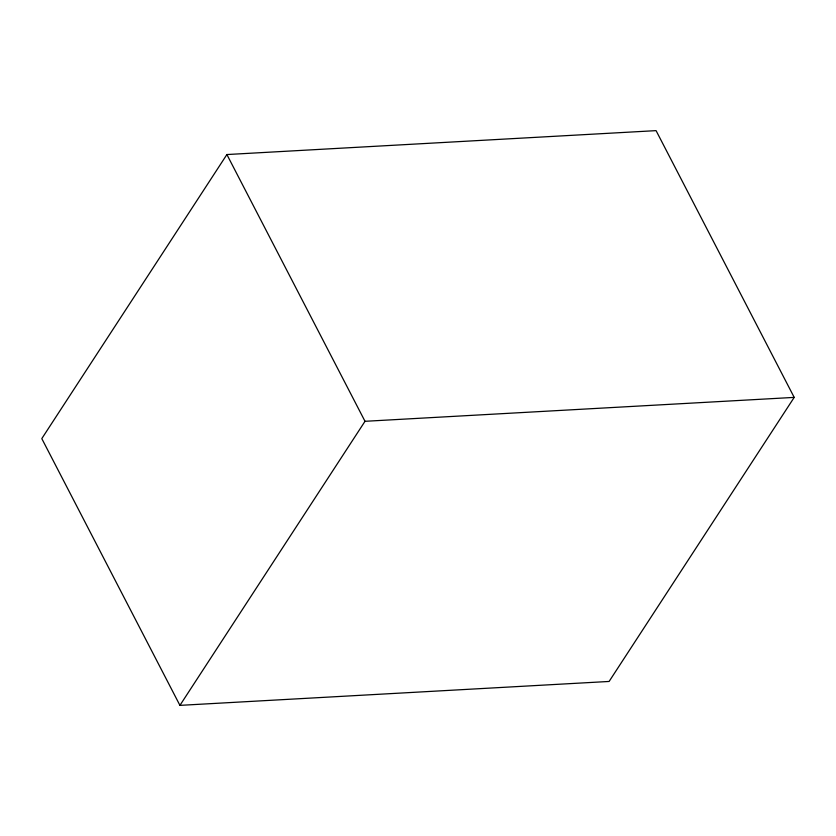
<?xml version="1.0" encoding="UTF-8"?>
<svg xmlns="http://www.w3.org/2000/svg" width="836" height="836" viewBox="0 0 836 836"><rect width="100%" height="100%" fill="white"/><g stroke="black" fill="none" stroke-linecap="round" stroke-linejoin="round"><path stroke-width="1.25" d="M226.89 154.545L41.8 438.607L179.928 705.365L609.11 681.455L794.2 397.393L656.072 130.635L226.89 154.545L365.008 421.302L179.928 705.365M365.008 421.302L794.2 397.393"/></g></svg>
